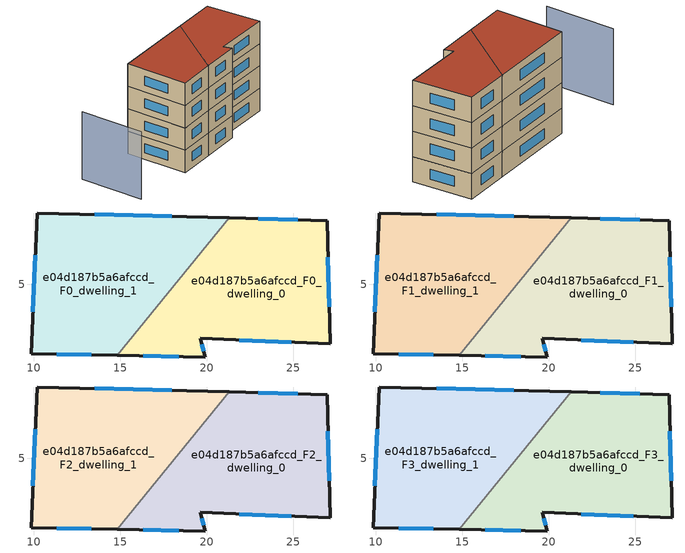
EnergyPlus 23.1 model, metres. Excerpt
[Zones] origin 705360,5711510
e04d187b5a6afccd_F0_dwelling_0
 floor ground (EU_floor_Construction): 26.95,8.7 27.15,1.58 19.64,1.87 19.9,0.8 14.81,0.9 21.29,8.84 z0
 wall outside (EU_wall_Construction): 14.81,0.9 19.9,0.8 19.64,1.87 27.15,1.58 26.95,8.7 21.29,8.84 z0:3
 wall to e04d187b5a6afccd_F0_dwelling_1 (EU_wall_Construction): 21.29,8.84 14.81,0.9 z0:3
 window (EU_Window_Construction): 25.26,8.74 22.99,8.8 / 27.09,3.71 27.01,6.56 / 21.88,1.78 24.9,1.66 / 19.82,1.12 19.72,1.55 / 16.34,0.87 18.38,0.83 z0.9:2.1
e04d187b5a6afccd_F0_dwelling_1
 floor ground (EU_floor_Construction): 21.29,8.84 14.81,0.9 9.85,0.99 10.19,9.13 z0
 wall outside (EU_wall_Construction): 21.29,8.84 10.19,9.13 9.85,0.99 14.81,0.9 z0:3
 window (EU_Window_Construction): 11.33,0.96 13.33,0.92 / 10.09,6.69 9.95,3.42 / 17.97,8.93 13.51,9.04 z0.9:2.1
e04d187b5a6afccd_F1_dwelling_0
 floor to e04d187b5a6afccd_F0_dwelling_0 (EU_floor_Construction): 26.95,8.7 27.15,1.58 19.64,1.87 19.9,0.8 14.81,0.9 21.29,8.84 z3
 wall outside (EU_wall_Construction): 14.81,0.9 19.9,0.8 19.64,1.87 27.15,1.58 26.95,8.7 21.29,8.84 z3:6
 wall to e04d187b5a6afccd_F1_dwelling_1 (EU_wall_Construction): 21.29,8.84 14.81,0.9 z3:6
 window (EU_Window_Construction): 25.26,8.74 22.99,8.8 / 27.09,3.71 27.01,6.56 / 21.88,1.78 24.9,1.66 / 19.82,1.12 19.72,1.55 / 16.34,0.87 18.38,0.83 z3.9:5.1
e04d187b5a6afccd_F1_dwelling_1
 floor to e04d187b5a6afccd_F0_dwelling_1 (EU_floor_Construction): 21.29,8.84 14.81,0.9 9.85,0.99 10.19,9.13 z3
 wall outside (EU_wall_Construction): 21.29,8.84 10.19,9.13 9.85,0.99 14.81,0.9 z3:6
 window (EU_Window_Construction): 11.33,0.96 13.33,0.92 / 10.09,6.69 9.95,3.42 / 17.97,8.93 13.51,9.04 z3.9:5.1
e04d187b5a6afccd_F2_dwelling_0
 floor to e04d187b5a6afccd_F1_dwelling_0 (EU_floor_Construction): 26.95,8.7 27.15,1.58 19.64,1.87 19.9,0.8 14.81,0.9 21.29,8.84 z6
 wall outside (EU_wall_Construction): 14.81,0.9 19.9,0.8 19.64,1.87 27.15,1.58 26.95,8.7 21.29,8.84 z6:9
 wall to e04d187b5a6afccd_F2_dwelling_1 (EU_wall_Construction): 21.29,8.84 14.81,0.9 z6:9
 window (EU_Window_Construction): 25.26,8.74 22.99,8.8 / 27.09,3.71 27.01,6.56 / 21.88,1.78 24.9,1.66 / 19.82,1.12 19.72,1.55 / 16.34,0.87 18.38,0.83 z6.9:8.1
e04d187b5a6afccd_F2_dwelling_1
 floor to e04d187b5a6afccd_F1_dwelling_1 (EU_floor_Construction): 21.29,8.84 14.81,0.9 9.85,0.99 10.19,9.13 z6
 wall outside (EU_wall_Construction): 21.29,8.84 10.19,9.13 9.85,0.99 14.81,0.9 z6:9
 window (EU_Window_Construction): 11.33,0.96 13.33,0.92 / 10.09,6.69 9.95,3.42 / 17.97,8.93 13.51,9.04 z6.9:8.1
e04d187b5a6afccd_F3_dwelling_0
 floor to e04d187b5a6afccd_F2_dwelling_0 (EU_floor_Construction): 26.95,8.7 27.15,1.58 19.64,1.87 19.9,0.8 14.81,0.9 21.29,8.84 z9
 wall outside (EU_wall_Construction): 14.81,0.9 19.9,0.8 19.64,1.87 27.15,1.58 26.95,8.7 21.29,8.84 z9:12
 wall to e04d187b5a6afccd_F3_dwelling_1 (EU_wall_Construction): 21.29,8.84 14.81,0.9 z9:12
 window (EU_Window_Construction): 25.26,8.74 22.99,8.8 / 27.09,3.71 27.01,6.56 / 21.88,1.78 24.9,1.66 / 19.82,1.12 19.72,1.55 / 16.34,0.87 18.38,0.83 z9.9:11.1
 roof outside (EU_roof_Construction): 27.15,1.58 26.95,8.7 21.29,8.84 14.81,0.9 19.9,0.8 19.64,1.87 z12
e04d187b5a6afccd_F3_dwelling_1
 floor to e04d187b5a6afccd_F2_dwelling_1 (EU_floor_Construction): 21.29,8.84 14.81,0.9 9.85,0.99 10.19,9.13 z9
 wall outside (EU_wall_Construction): 21.29,8.84 10.19,9.13 9.85,0.99 14.81,0.9 z9:12
 window (EU_Window_Construction): 11.33,0.96 13.33,0.92 / 10.09,6.69 9.95,3.42 / 17.97,8.93 13.51,9.04 z9.9:11.1
 roof outside (EU_roof_Construction): 14.81,0.9 21.29,8.84 10.19,9.13 9.85,0.99 z12
shading: 2.18,10.36 1.78,1.99 z0:9
[Building]
EU S2 Campaign: North Axis=0; Terrain=City; Solar Distribution=FullExterior
[Site:Location]
London: Latitude=51.5; Longitude=-0.5; Time Zone=0; Elevation=25
[SizingPeriod:WeatherFileDays]
AnnualSizingPeriod: Begin Month=1; Begin Day of Month=1; End Month=12; End Day of Month=31; Day of Week for Start Day=Monday; Use Weather File Daylight Saving Period=No; Use Weather File Rain and Snow Indicators=No
[MATERIAL]
EU_InternalMass_Material: Roughness=MediumRough; Thickness=0.1; Conductivity=1; Density=1800; Specific Heat=900; Thermal Absorptance=0.9; Solar Absorptance=0.7; Visible Absorptance=0.7
[MATERIAL:NOMASS] Roughness=MediumRough; Thermal Absorptance=0.9; Solar Absorptance=0.7; Visible Absorptance=0.7
Name | Thermal Resistance
EU_wall_NoMass | 1.04674
EU_roof_NoMass | 4.32442
EU_floor_NoMass | 2.04616
[WINDOWMATERIAL:SIMPLEGLAZINGSYSTEM]
EU_Window_SimpleGlazing: UFactor=4.25843; Solar Heat Gain Coefficient=0.85; Visible Transmittance=0.85
[CONSTRUCTION]
EU_wall_Construction: EU_wall_NoMass
EU_roof_Construction: EU_roof_NoMass
EU_floor_Construction: EU_floor_NoMass
EU_Window_Construction: EU_Window_SimpleGlazing
EU_InternalMass_Construction: EU_InternalMass_Material
[ZONE] Type=1; Multiplier=1; Ceiling Height=autocalculate; Floor Area=autocalculate; Part of Total Floor Area=Yes
Name | Volume
e04d187b5a6afccd_F0_dwelling_0 | 195.843
e04d187b5a6afccd_F1_dwelling_0; e04d187b5a6afccd_F2_dwelling_0; e04d187b5a6afccd_F3_dwelling_0 | 195.844
e04d187b5a6afccd_F0_dwelling_1 | 195.821
e04d187b5a6afccd_F1_dwelling_1; e04d187b5a6afccd_F2_dwelling_1; e04d187b5a6afccd_F3_dwelling_1 | 195.82
[INTERNALMASS] Construction=EU_InternalMass_Construction
Name | Zone or ZoneList | Surface Area
e04d187b5a6afccd_F0_dwelling_0_EU_InternalMass | e04d187b5a6afccd_F0_dwelling_0 | 65.2813
e04d187b5a6afccd_F0_dwelling_1_EU_InternalMass | e04d187b5a6afccd_F0_dwelling_1 | 65.2735
e04d187b5a6afccd_F1_dwelling_0_EU_InternalMass | e04d187b5a6afccd_F1_dwelling_0 | 65.2813
e04d187b5a6afccd_F1_dwelling_1_EU_InternalMass | e04d187b5a6afccd_F1_dwelling_1 | 65.2735
e04d187b5a6afccd_F2_dwelling_0_EU_InternalMass | e04d187b5a6afccd_F2_dwelling_0 | 65.2813
e04d187b5a6afccd_F2_dwelling_1_EU_InternalMass | e04d187b5a6afccd_F2_dwelling_1 | 65.2735
e04d187b5a6afccd_F3_dwelling_0_EU_InternalMass | e04d187b5a6afccd_F3_dwelling_0 | 65.2813
e04d187b5a6afccd_F3_dwelling_1_EU_InternalMass | e04d187b5a6afccd_F3_dwelling_1 | 65.2735
[OTHEREQUIPMENT] Fuel Type=Electricity; Design Level Calculation Method=Watts/Area; Power per Zone Floor Area=1; Fraction Latent=0; Fraction Radiant=0; Fraction Lost=0; Carbon Dioxide Generation Rate=0; EndUse Subcategory=EU_Step8_InternalGains
Name | Zone or ZoneList or Space or SpaceList | Schedule
EU_Step8_InternalGain_e04d187b5a6afccd_F0_dwelling_0_f000 | e04d187b5a6afccd_F0_dwelling_0 | EU_Step8_GainSchedule_e04d187b5a6afccd_F0_dwelling_0_f000
EU_Step8_InternalGain_e04d187b5a6afccd_F0_dwelling_1_f000 | e04d187b5a6afccd_F0_dwelling_1 | EU_Step8_GainSchedule_e04d187b5a6afccd_F0_dwelling_1_f000
EU_Step8_InternalGain_e04d187b5a6afccd_F1_dwelling_0_f000 | e04d187b5a6afccd_F1_dwelling_0 | EU_Step8_GainSchedule_e04d187b5a6afccd_F1_dwelling_0_f000
EU_Step8_InternalGain_e04d187b5a6afccd_F1_dwelling_1_f000 | e04d187b5a6afccd_F1_dwelling_1 | EU_Step8_GainSchedule_e04d187b5a6afccd_F1_dwelling_1_f000
EU_Step8_InternalGain_e04d187b5a6afccd_F2_dwelling_0_f000 | e04d187b5a6afccd_F2_dwelling_0 | EU_Step8_GainSchedule_e04d187b5a6afccd_F2_dwelling_0_f000
EU_Step8_InternalGain_e04d187b5a6afccd_F2_dwelling_1_f000 | e04d187b5a6afccd_F2_dwelling_1 | EU_Step8_GainSchedule_e04d187b5a6afccd_F2_dwelling_1_f000
EU_Step8_InternalGain_e04d187b5a6afccd_F3_dwelling_0_f000 | e04d187b5a6afccd_F3_dwelling_0 | EU_Step8_GainSchedule_e04d187b5a6afccd_F3_dwelling_0_f000
EU_Step8_InternalGain_e04d187b5a6afccd_F3_dwelling_1_f000 | e04d187b5a6afccd_F3_dwelling_1 | EU_Step8_GainSchedule_e04d187b5a6afccd_F3_dwelling_1_f000
[ZONEVENTILATION:DESIGNFLOWRATE] Schedule=EU_AlwaysOn; Design Flow Rate Calculation Method=AirChanges/Hour; Air Changes per Hour=0.488719; Ventilation Type=Natural; Fan Pressure Rise=0; Fan Total Efficiency=1; Constant Term Coefficient=1; Temperature Term Coefficient=0; Velocity Term Coefficient=0; Velocity Squared Term Coefficient=0; Minimum Indoor Temperature=-100; Maximum Indoor Temperature=100; Delta Temperature=-100; Minimum Outdoor Temperature=-100; Maximum Outdoor Temperature=100; Maximum Wind Speed=40
Name | Zone or ZoneList or Space or SpaceList
EU_ConstantAir_e04d187b5a6afccd_F0_dwelling_0 | e04d187b5a6afccd_F0_dwelling_0
EU_ConstantAir_e04d187b5a6afccd_F0_dwelling_1 | e04d187b5a6afccd_F0_dwelling_1
EU_ConstantAir_e04d187b5a6afccd_F1_dwelling_0 | e04d187b5a6afccd_F1_dwelling_0
EU_ConstantAir_e04d187b5a6afccd_F1_dwelling_1 | e04d187b5a6afccd_F1_dwelling_1
EU_ConstantAir_e04d187b5a6afccd_F2_dwelling_0 | e04d187b5a6afccd_F2_dwelling_0
EU_ConstantAir_e04d187b5a6afccd_F2_dwelling_1 | e04d187b5a6afccd_F2_dwelling_1
EU_ConstantAir_e04d187b5a6afccd_F3_dwelling_0 | e04d187b5a6afccd_F3_dwelling_0
EU_ConstantAir_e04d187b5a6afccd_F3_dwelling_1 | e04d187b5a6afccd_F3_dwelling_1
[HVACTEMPLATE:THERMOSTAT] Constant Heating Setpoint=20; Constant Cooling Setpoint=50
EU_HeatOnly_e04d187b5a6afccd_F0_dwelling_0; EU_HeatOnly_e04d187b5a6afccd_F0_dwelling_1; EU_HeatOnly_e04d187b5a6afccd_F1_dwelling_0; EU_HeatOnly_e04d187b5a6afccd_F1_dwelling_1; EU_HeatOnly_e04d187b5a6afccd_F2_dwelling_0; EU_HeatOnly_e04d187b5a6afccd_F2_dwelling_1; EU_HeatOnly_e04d187b5a6afccd_F3_dwelling_0; EU_HeatOnly_e04d187b5a6afccd_F3_dwelling_1
[HVACTEMPLATE:ZONE:IDEALLOADSAIRSYSTEM] System Availability Schedule=EU_AlwaysOn; Maximum Heating Supply Air Temperature=50; Minimum Cooling Supply Air Temperature=13; Maximum Heating Supply Air Humidity Ratio=0.0156; Minimum Cooling Supply Air Humidity Ratio=0.0077; Heating Limit=NoLimit; Cooling Limit=NoLimit; Heating Availability Schedule=EU_AlwaysOn; Cooling Availability Schedule=EU_CoolingOff; Dehumidification Control Type=ConstantSensibleHeatRatio; Cooling Sensible Heat Ratio=0.7; Dehumidification Setpoint=60; Humidification Control Type=None; Humidification Setpoint=30; Outdoor Air Method=None; Outdoor Air Flow Rate per Person=0.00944; Outdoor Air Flow Rate per Zone Floor Area=0; Outdoor Air Flow Rate per Zone=0; Demand Controlled Ventilation Type=None; Outdoor Air Economizer Type=NoEconomizer; Heat Recovery Type=None; Sensible Heat Recovery Effectiveness=0.7; Latent Heat Recovery Effectiveness=0.65
Name | Template Thermostat
e04d187b5a6afccd_F0_dwelling_0 | EU_HeatOnly_e04d187b5a6afccd_F0_dwelling_0
e04d187b5a6afccd_F0_dwelling_1 | EU_HeatOnly_e04d187b5a6afccd_F0_dwelling_1
e04d187b5a6afccd_F1_dwelling_0 | EU_HeatOnly_e04d187b5a6afccd_F1_dwelling_0
e04d187b5a6afccd_F1_dwelling_1 | EU_HeatOnly_e04d187b5a6afccd_F1_dwelling_1
e04d187b5a6afccd_F2_dwelling_0 | EU_HeatOnly_e04d187b5a6afccd_F2_dwelling_0
e04d187b5a6afccd_F2_dwelling_1 | EU_HeatOnly_e04d187b5a6afccd_F2_dwelling_1
e04d187b5a6afccd_F3_dwelling_0 | EU_HeatOnly_e04d187b5a6afccd_F3_dwelling_0
e04d187b5a6afccd_F3_dwelling_1 | EU_HeatOnly_e04d187b5a6afccd_F3_dwelling_1
[SIZING:ZONE] Zone Cooling Design Supply Air Temperature Input Method=SupplyAirTemperature; Zone Cooling Design Supply Air Temperature=13; Zone Heating Design Supply Air Temperature Input Method=SupplyAirTemperature; Zone Heating Design Supply Air Temperature=50; Zone Cooling Design Supply Air Humidity Ratio=0.008; Zone Heating Design Supply Air Humidity Ratio=0.008; Cooling Design Air Flow Method=DesignDay; Cooling Design Air Flow Rate=0; Cooling Minimum Air Flow per Zone Floor Area=0.000762; Cooling Minimum Air Flow=0; Cooling Minimum Air Flow Fraction=0.2; Heating Design Air Flow Method=DesignDay; Heating Design Air Flow Rate=0; Heating Maximum Air Flow per Zone Floor Area=0.002032; Heating Maximum Air Flow=0.141576; Heating Maximum Air Flow Fraction=0.3; Account for Dedicated Outdoor Air System=No; Dedicated Outdoor Air System Control Strategy=NeutralSupplyAir; Dedicated Outdoor Air Low Setpoint Temperature for Design=autosize; Dedicated Outdoor Air High Setpoint Temperature for Design=autosize; Zone Load Sizing Method=Sensible Load Only No Latent Load; Zone Latent Cooling Design Supply Air Humidity Ratio Input Method=HumidityRatioDifference; Zone Cooling Design Supply Air Humidity Ratio Difference=0.005; Zone Latent Heating Design Supply Air Humidity Ratio Input Method=HumidityRatioDifference; Zone Humidification Design Supply Air Humidity Ratio Difference=0.005
e04d187b5a6afccd_F0_dwelling_0; e04d187b5a6afccd_F0_dwelling_1; e04d187b5a6afccd_F1_dwelling_0; e04d187b5a6afccd_F1_dwelling_1; e04d187b5a6afccd_F2_dwelling_0; e04d187b5a6afccd_F2_dwelling_1; e04d187b5a6afccd_F3_dwelling_0; e04d187b5a6afccd_F3_dwelling_1
[SCHEDULE:CONSTANT]
Name | Hourly Value
EU_AlwaysOn | 1
EU_CoolingOff | 0
[SCHEDULE:FILE] Column Number=1; Rows to Skip at Top=0; Number of Hours of Data=8760; Column Separator=Comma; Interpolate to Timestep=No; Minutes per Item=60; Adjust Schedule for Daylight Savings=Yes
Name | File
EU_Step8_GainSchedule_e04d187b5a6afccd_F0_dwelling_0_f000 | ../../schedules/e04d187b5a6afccd/e04d187b5a6afccd_F0_dwelling_0_f000_gain.csv
EU_Step8_GainSchedule_e04d187b5a6afccd_F0_dwelling_1_f000 | ../../schedules/e04d187b5a6afccd/e04d187b5a6afccd_F0_dwelling_1_f000_gain.csv
EU_Step8_GainSchedule_e04d187b5a6afccd_F1_dwelling_0_f000 | ../../schedules/e04d187b5a6afccd/e04d187b5a6afccd_F1_dwelling_0_f000_gain.csv
EU_Step8_GainSchedule_e04d187b5a6afccd_F1_dwelling_1_f000 | ../../schedules/e04d187b5a6afccd/e04d187b5a6afccd_F1_dwelling_1_f000_gain.csv
EU_Step8_GainSchedule_e04d187b5a6afccd_F2_dwelling_0_f000 | ../../schedules/e04d187b5a6afccd/e04d187b5a6afccd_F2_dwelling_0_f000_gain.csv
EU_Step8_GainSchedule_e04d187b5a6afccd_F2_dwelling_1_f000 | ../../schedules/e04d187b5a6afccd/e04d187b5a6afccd_F2_dwelling_1_f000_gain.csv
EU_Step8_GainSchedule_e04d187b5a6afccd_F3_dwelling_0_f000 | ../../schedules/e04d187b5a6afccd/e04d187b5a6afccd_F3_dwelling_0_f000_gain.csv
EU_Step8_GainSchedule_e04d187b5a6afccd_F3_dwelling_1_f000 | ../../schedules/e04d187b5a6afccd/e04d187b5a6afccd_F3_dwelling_1_f000_gain.csv
